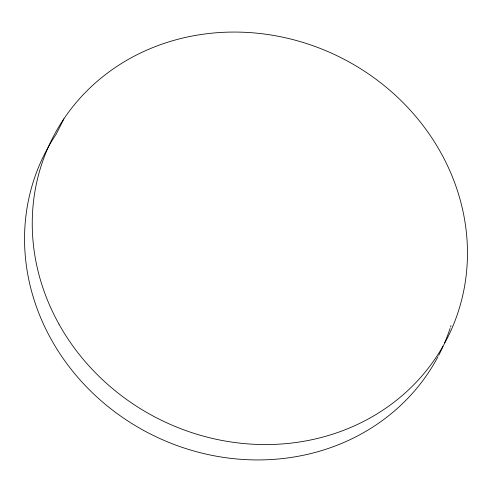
<?xml version="1.0" encoding="UTF-8"?>
<svg xmlns="http://www.w3.org/2000/svg" width="492" height="492" viewBox="0 0 492 492"><rect width="100%" height="100%" fill="white"/><g stroke="black" fill="none" stroke-linecap="round" stroke-linejoin="round"><path stroke-width="0.74" d="M63.911 118.806L56.211 134.175A221.277 202.304 26.6 0 0 138.024 427.247A221.277 202.304 26.6 0 0 437.942 356.768M451.016 325.612A221.277 202.304 26.6 0 1 450.549 327.063M450.069 328.508A221.277 202.304 26.6 0 1 444.608 342.856M443.052 346.386A221.277 202.304 26.6 0 1 438.661 355.402M58.979 324.136A221.277 202.304 26.6 0 0 435.789 357.825A221.277 202.304 26.6 0 0 254.782 32.982A221.277 202.304 26.6 0 0 58.979 324.136"/></g></svg>
